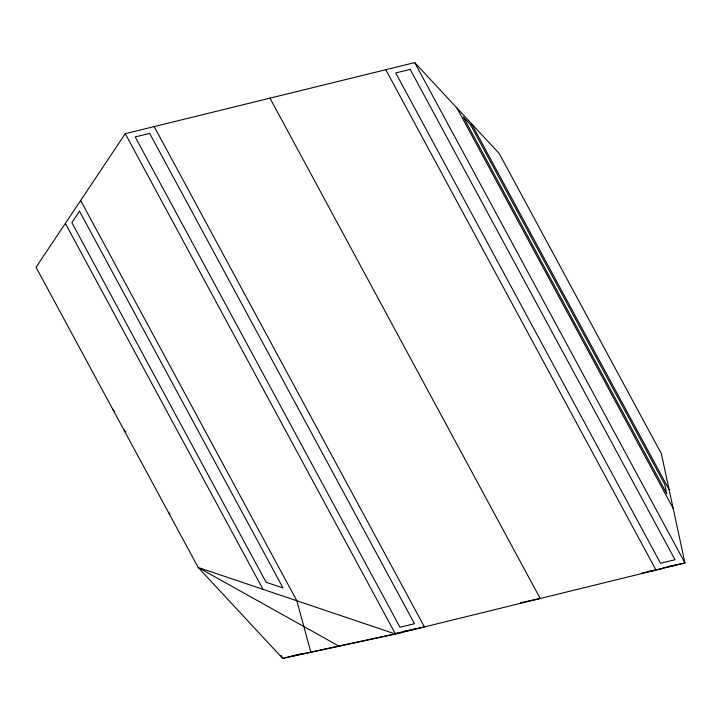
<?xml version="1.0" encoding="UTF-8"?>
<svg xmlns="http://www.w3.org/2000/svg" width="721" height="721" viewBox="0 0 721 721"><rect width="100%" height="100%" fill="white"/><g stroke="black" fill="none" stroke-linecap="round" stroke-linejoin="round"><path stroke-width="1.08" d="M125.247 133.691L36.05 267.266L198.185 567.472L282.677 658.39L395.469 634.038L684.95 562.957L661.355 453.734L499.22 153.528L414.728 62.61L125.247 133.691L395.469 634.038L198.185 567.472L339.077 646.214M282.677 658.39L301.973 653.65M667.601 566.706L684.95 562.957L414.728 62.61M662.662 567.986L675.721 565.165M647.557 571.672L661.247 568.716M641.762 573.141L656.002 570.068L385.78 69.721M520.499 602.756L540.209 598.502L269.987 98.155M403.616 631.425L424.417 626.928L154.195 126.59M394.901 633.516L415.188 629.136M291.906 656.182L310.138 652.244M311.139 652.036L400.714 632.696M112.999 409.735L114.522 411.376M123.67 429.5L125.95 431.96M168.399 512.316L169.922 513.956M471.462 123.661L669.106 489.613M456.97 108.069L673.153 508.35M80.644 200.474L296.827 600.755L310.877 652.307M65.35 223.384L262.994 589.336M281.082 655.434L282.145 657.408M79.526 211.208L71.875 222.663L266.085 582.262L283.002 587.966L79.526 211.208M149.662 133.367L135.188 136.918L400.002 627.261L414.476 623.701L149.662 133.367M410.186 69.387L395.712 72.947L660.535 563.281L675.009 559.73L410.186 69.387M470.543 124.769L463.297 116.973L666.772 493.732L664.753 484.368L470.543 124.769"/></g></svg>
